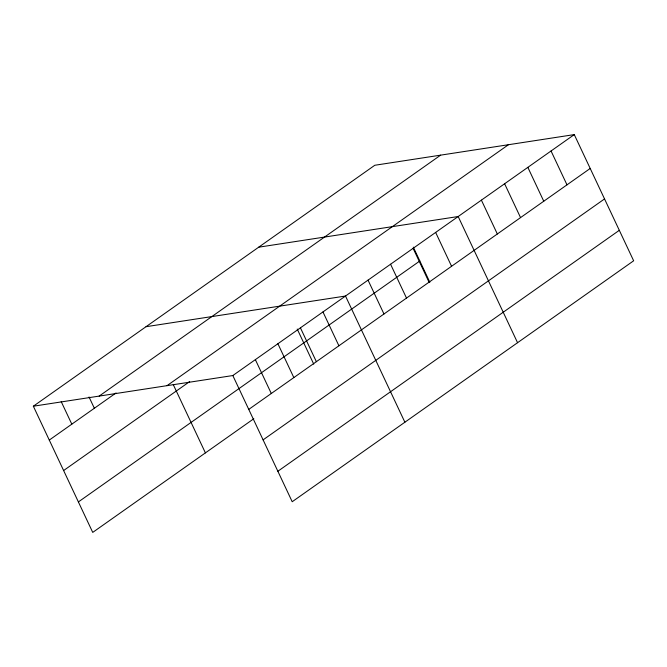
<?xml version="1.0" encoding="UTF-8"?>
<svg xmlns="http://www.w3.org/2000/svg" width="667" height="667" viewBox="0 0 667 667"><rect width="100%" height="100%" fill="white"/><g stroke="black" fill="none" stroke-linecap="round" stroke-linejoin="round"><path stroke-width="1" d="M33.35 406.211L374.796 165.266L574.27 134.601L633.65 260.789L292.204 501.734L232.825 375.546L33.35 406.211L92.73 532.399L253.819 418.726M99.175 396.09L440.62 155.153M49.283 440.07L116.05 392.946M167 385.668L508.446 144.722M63.615 470.535L189.653 381.599M232.825 375.546L574.27 134.601M78.389 501.926L419.835 260.989M248.758 409.396L590.203 168.459M263.098 439.87L604.544 198.924M277.864 471.261L619.309 230.315M258.704 247.19L458.179 216.525L517.559 342.705M146.023 326.705L345.506 296.031L404.886 422.219M551.05 150.984L566.983 184.842M527.839 167.367L543.763 201.226M504.619 183.758L520.552 217.609M481.399 200.142L497.332 233.992M435.643 232.424L451.576 266.283M413.315 247.132L429.831 282.224M413.106 248.324L429.039 282.183M390.579 264.232L406.503 298.082M368.042 280.132L383.967 313.99M322.97 311.939L338.903 345.789M300.433 327.839L316.366 361.689M297.224 329.056L313.74 364.14M277.897 343.738L293.83 377.597M255.361 359.646L271.294 393.497M173.253 384.559L205.403 452.885M89.044 396.982L94.355 408.262M61.197 401.592L71.819 424.162"/></g></svg>
